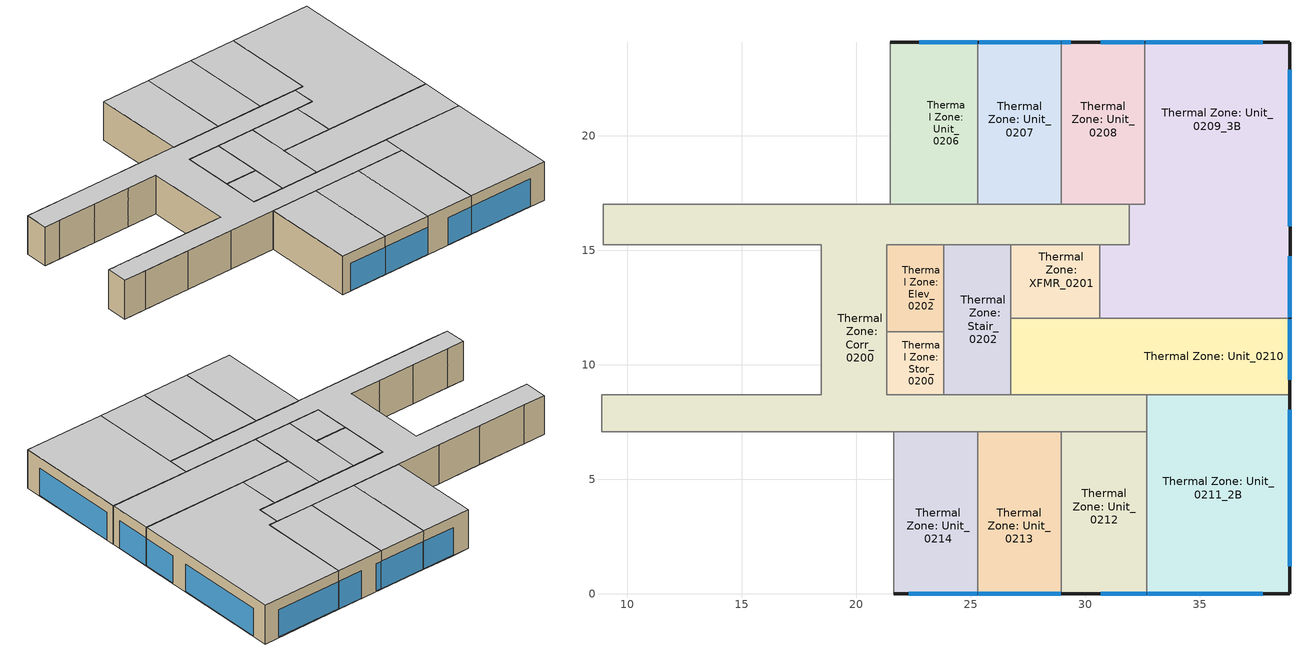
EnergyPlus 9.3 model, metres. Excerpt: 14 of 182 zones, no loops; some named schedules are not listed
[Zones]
Thermal Zone: Corr_0200
 floor outside (SEC-2015 Comm Group R Exposed Floor Mass): 19.02,17.01 19.02,15.24 8.97,15.24 8.97,17.01 z5.41
 floor to Thermal Zone: Lobby_Mail_0100 (Interior Floor): 21.34,15.25 21.34,8.69 21.87,8.69 21.87,7.07 8.88,7.07 8.88,8.69 19.02,8.69 19.02,15.24 z5.41
 floor to Thermal Zone: Retail Storage_0100 (Interior Floor): 32.3,8.69 32.3,7.07 27.28,7.07 27.28,8.69 z5.41
 floor to Thermal Zone: FCC_0100 (Interior Floor): 21.87,8.69 27.28,8.69 27.28,7.07 21.87,7.07 z5.41
 floor to Thermal Zone: Retail_0100 (Interior Floor): 32.3,8.69 32.69,8.69 32.69,7.07 32.3,7.07 z5.41
 floor to Thermal Zone: Corr_0100 (Interior Floor): 19.02,17.01 31.92,17.01 31.92,15.25 21.34,15.25 19.02,15.24 z5.41
 floor to Thermal Zone: Elev_0101 (Interior Floor): 19.02,15.24 19.02,8.69 18.48,8.69 18.48,15.24 z5.41
 wall to Thermal Zone: Stair_0202 (Interior Wall): 26.75,8.69 23.83,8.69 / 23.83,15.25 26.75,15.25 z5.41:8.46
 wall to Thermal Zone: Unit_0210 (Interior Wall): 32.69,8.69 26.75,8.69 z5.41:8.46
 wall to Thermal Zone: Unit_0211_2B (Interior Wall): 32.69,7.07 32.69,8.69 z5.41:8.46
 wall to Thermal Zone: Unit_0212 (Interior Wall): 28.96,7.07 32.69,7.07 z5.41:8.46
 wall to Thermal Zone: Unit_0213 (Interior Wall): 25.3,7.07 28.96,7.07 z5.41:8.46
 wall to Thermal Zone: Unit_0214 (Interior Wall): 21.64,7.07 25.3,7.07 z5.41:8.46
 wall to Thermal Zone: Unit_0215 (Interior Wall): 18,7.07 21.64,7.07 z5.41:8.46
 wall to Thermal Zone: Unit_0216 (Interior Wall): 14.33,7.07 18,7.07 z5.41:8.46
 wall to Thermal Zone: Unit_0217 (Interior Wall): 10.68,7.07 14.33,7.07 z5.41:8.46
 wall to Thermal Zone: Unit_0218 (Interior Wall): 8.88,7.07 10.68,7.07 z5.41:8.46
 wall to Thermal Zone: Unit_0219_4B (Interior Wall): 10.21,8.69 8.88,8.69 8.88,7.07 z5.41:8.46
 wall to Thermal Zone: Mech_0200 (Interior Wall): 13.17,8.69 10.21,8.69 z5.41:8.46
 wall to Thermal Zone: Stair_0201 (Interior Wall): 16.1,8.69 13.17,8.69 / 13.17,15.24 16.1,15.24 z5.41:8.46
 wall to Thermal Zone: Elev_0201 (Interior Wall): 16.1,15.24 18.48,15.24 18.48,8.69 16.1,8.69 z5.41:8.46
 wall to Thermal Zone: Trash_0200 (Interior Wall): 10.21,15.24 13.17,15.24 z5.41:8.46
 wall to Thermal Zone: Unit_0201_4B (Interior Wall): 8.97,17.01 8.97,15.24 10.21,15.24 z5.41:8.46
 wall to Thermal Zone: Unit_0202 (Interior Wall): 10.66,17.01 8.97,17.01 z5.41:8.46
 wall to Thermal Zone: Unit_0203 (Interior Wall): 14.48,17.01 10.66,17.01 z5.41:8.46
 wall to Thermal Zone: Unit_0204 (Interior Wall): 17.98,17.01 14.48,17.01 z5.41:8.46
 wall to Thermal Zone: Unit_0205 (Interior Wall): 21.48,17.01 17.98,17.01 z5.41:8.46
 wall to Thermal Zone: Unit_0206 (Interior Wall): 25.31,17.01 21.48,17.01 z5.41:8.46
 wall to Thermal Zone: Unit_0207 (Interior Wall): 28.96,17.01 25.31,17.01 z5.41:8.46
 wall to Thermal Zone: Unit_0208 (Interior Wall): 31.92,17.01 28.96,17.01 z5.41:8.46
 wall to Thermal Zone: Unit_0209_3B (Interior Wall): 30.63,15.25 31.92,15.25 31.92,17.01 z5.41:8.46
 wall to Thermal Zone: XFMR_0201 (Interior Wall): 26.75,15.25 30.63,15.25 z5.41:8.46
 wall to Thermal Zone: Elev_0202 (Interior Wall): 21.34,11.44 21.34,15.25 23.83,15.25 z5.41:8.46
 wall to Thermal Zone: Stor_0200 (Interior Wall): 23.83,8.69 21.34,8.69 21.34,11.44 z5.41:8.46
 ceiling to Thermal Zone: Corr_0300 (Interior Ceiling): 32.69,7.07 32.69,8.69 21.34,8.69 21.34,15.25 31.92,15.25 31.92,17.01 8.97,17.01 8.97,15.24 18.48,15.24 18.48,8.69 8.88,8.69 8.88,7.07 z8.46
Thermal Zone: Elev_0202
 floor to Thermal Zone: Elev_0102 (Interior Floor): 21.87,15.25 23.83,15.25 23.83,11.44 21.87,11.44 z5.41
 floor to Thermal Zone: Lobby_Mail_0100 (Interior Floor): 21.87,15.25 21.87,11.44 21.34,11.44 21.34,15.25 z5.41
 wall to Thermal Zone: Stair_0202 (Interior Wall): 23.83,11.44 23.83,15.25 z5.41:8.46
 wall to Thermal Zone: Stor_0200 (Interior Wall): 21.34,11.44 23.83,11.44 z5.41:8.46
 ceiling to Thermal Zone: Elev_0302 (Interior Ceiling): 23.83,11.44 23.83,15.25 21.34,15.25 21.34,11.44 z8.46
Thermal Zone: Stair_0202
 floor to Thermal Zone: Stair_0102 (Interior Floor): 26.75,15.25 26.75,8.69 24.36,8.69 24.36,15.25 z5.41
 floor to Thermal Zone: Stor_0100 (Interior Floor): 24.36,11.44 24.36,8.69 23.83,8.69 23.83,11.44 z5.41
 floor to Thermal Zone: Elev_0102 (Interior Floor): 24.36,15.25 24.36,11.44 23.83,11.44 23.83,15.25 z5.41
 wall to Thermal Zone: Stor_0200 (Interior Wall): 23.83,11.44 23.83,8.69 z5.41:8.46
 wall to Thermal Zone: XFMR_0201 (Interior Wall): 26.75,12.03 26.75,15.25 z5.41:8.46
 wall to Thermal Zone: Unit_0210 (Interior Wall): 26.75,8.69 26.75,12.03 z5.41:8.46
 ceiling to Thermal Zone: Stair_0302 (Interior Ceiling): 26.75,8.69 26.75,15.25 23.83,15.25 23.83,8.69 z8.46
Thermal Zone: Stor_0200
 floor to Thermal Zone: Stor_0100 (Interior Floor): 23.83,11.44 23.83,8.69 21.87,8.69 21.87,11.44 z5.41
 floor to Thermal Zone: Lobby_Mail_0100 (Interior Floor): 21.87,11.44 21.87,8.69 21.34,8.69 21.34,11.44 z5.41
 ceiling to Thermal Zone: Stor_0300 (Interior Ceiling): 23.83,8.69 23.83,11.44 21.34,11.44 21.34,8.69 z8.46
Thermal Zone: Unit_0206
 floor outside (SEC-2015 Comm Group R Exposed Floor Mass): 22.95,24.08 22.95,17.32 21.48,17.32 21.48,24.08 z5.41
 floor to Thermal Zone: BOH_0100 (Interior Floor): 25.31,24.08 25.31,17.32 24.89,17.32 24.89,24.08 z5.41
 floor to Thermal Zone: Corr_0100 (Interior Floor): 22.95,24.08 24.89,24.08 24.89,17.32 25.31,17.32 25.31,17.01 21.48,17.01 21.48,17.32 22.95,17.32 z5.41
 wall outside (SEC-2015 Comm Group R AG ExtWall SteelFrame: R-19 + R-8.5 CI): 25.31,24.08 21.48,24.08 z5.41:8.46
 wall to Thermal Zone: Unit_0205 (Interior Wall): 21.48,24.08 21.48,17.01 z5.41:8.46
 wall to Thermal Zone: Unit_0207 (Interior Wall): 25.31,17.01 25.31,24.08 z5.41:8.46
 window (SEC-2015 Glazing - Fixed Metal Frame - SEW): 25.29,24.08 22.76,24.08 z5.46:7.61
 ceiling to Thermal Zone: Unit_0304 (Interior Ceiling): 25.31,17.01 25.31,24.08 21.48,24.08 21.48,17.01 z8.46
Thermal Zone: Unit_0207
 floor to Thermal Zone: Corr_0100 (Interior Floor): 28.96,17.32 28.96,17.01 25.31,17.01 25.31,17.32 z5.41
 floor to Thermal Zone: BOH_0100 (Interior Floor): 28.96,24.08 28.96,17.32 25.31,17.32 25.31,24.08 z5.41
 wall outside (SEC-2015 Comm Group R AG ExtWall SteelFrame: R-19 + R-8.5 CI): 28.96,24.08 25.31,24.08 z5.41:8.46
 wall to Thermal Zone: Unit_0208 (Interior Wall): 28.96,17.01 28.96,24.08 z5.41:8.46
 window (SEC-2015 Glazing - Fixed Metal Frame - SEW): 28.93,24.08 25.36,24.08 z5.46:7.61
 ceiling to Thermal Zone: Unit_0305 (Interior Ceiling): 28.96,17.01 28.96,24.08 25.31,24.08 25.31,17.01 z8.46
Thermal Zone: Unit_0208
 floor to Thermal Zone: BOH_0100 (Interior Floor): 32.61,24.08 32.61,17.32 28.96,17.32 28.96,24.08 z5.41
 floor to Thermal Zone: Corr_0100 (Interior Floor): 28.96,17.32 31.92,17.32 31.92,17.01 28.96,17.01 z5.41; 32.61,17.32 32.61,17.01 31.92,17.01 31.92,17.32 z5.41
 wall outside (SEC-2015 Comm Group R AG ExtWall SteelFrame: R-19 + R-8.5 CI): 32.61,24.08 28.96,24.08 z5.41:8.46
 wall to Thermal Zone: Unit_0209_3B (Interior Wall): 31.92,17.01 32.61,17.01 32.61,24.08 z5.41:8.46
 window (SEC-2015 Glazing - Fixed Metal Frame - SEW): 32.58,24.08 30.68,24.08 / 29.36,24.08 28.98,24.08 z5.46:7.61
 ceiling to Thermal Zone: Unit_0306 (Interior Ceiling): 32.61,17.01 32.61,24.08 28.96,24.08 28.96,17.01 z8.46
Thermal Zone: Unit_0209_3B
 floor to Thermal Zone: Restroom_0100 (Interior Floor): 32.3,15.25 32.3,13.03 30.63,13.03 30.63,15.25 z5.41
 floor to Thermal Zone: BOH_0100 (Interior Floor): 38.94,24.08 38.94,17.32 32.61,17.32 32.61,24.08 z5.41
 floor to Thermal Zone: Retail Storage_0100 (Interior Floor): 32.3,13.03 32.3,12.03 30.63,12.03 30.63,13.03 z5.41
 floor to Thermal Zone: Corr_0100 (Interior Floor): 38.94,17.32 38.94,15.25 31.92,15.25 31.92,17.01 32.61,17.01 32.61,17.32 z5.41
 floor to Thermal Zone: Retail_0100 (Interior Floor): 38.94,15.25 38.94,12.03 32.3,12.03 32.3,15.25 z5.41
 wall outside (SEC-2015 Comm Group R AG ExtWall SteelFrame: R-19 + R-8.5 CI): 38.94,12.03 38.94,24.08 32.61,24.08 z5.41:8.46
 wall to Thermal Zone: Unit_0210 (Interior Wall): 30.63,12.03 38.94,12.03 z5.41:8.46
 wall to Thermal Zone: XFMR_0201 (Interior Wall): 30.63,15.25 30.63,12.03 z5.41:8.46
 window (SEC-2015 Glazing - Fixed Metal Frame - SEW): 38.94,12.08 38.94,14.73 / 38.94,16.05 38.94,22.89 / 37.74,24.08 32.63,24.08 z5.46:7.61
 ceiling to Thermal Zone: Unit_0307_3B (Interior Ceiling): 38.94,12.03 38.94,24.08 32.61,24.08 32.61,17.01 31.92,17.01 31.92,15.25 30.63,15.25 30.63,12.03 z8.46
Thermal Zone: Unit_0210
 floor to Thermal Zone: Retail Storage_0100 (Interior Floor): 32.3,12.03 32.3,8.69 27.28,8.69 27.28,12.03 z5.41
 floor to Thermal Zone: Retail_0100 (Interior Floor): 38.94,12.03 38.94,8.69 32.3,8.69 32.3,12.03 z5.41
 floor to Thermal Zone: Stair_0102 (Interior Floor): 27.28,12.03 27.28,8.69 26.75,8.69 26.75,12.03 z5.41
 wall outside (SEC-2015 Comm Group R AG ExtWall SteelFrame: R-19 + R-8.5 CI): 38.94,8.69 38.94,12.03 z5.41:8.46
 wall to Thermal Zone: Unit_0211_2B (Interior Wall): 32.69,8.69 38.94,8.69 z5.41:8.46
 wall to Thermal Zone: XFMR_0201 (Interior Wall): 30.63,12.03 26.75,12.03 z5.41:8.46
 window (SEC-2015 Glazing - Fixed Metal Frame - SEW): 38.94,9.35 38.94,11.98 z5.46:7.61
 ceiling to Thermal Zone: Unit_0308 (Interior Ceiling): 38.94,8.69 38.94,12.03 26.75,12.03 26.75,8.69 z8.46
Thermal Zone: Unit_0211_2B
 floor outside (SEC-2015 Comm Group R Exposed Floor Mass): 32.69,0.53 38.94,0.53 38.94,0 32.69,0 z5.41
 floor to Thermal Zone: Retail_0100 (Interior Floor): 38.94,8.69 38.94,0.53 32.69,0.53 32.69,8.69 z5.41
 wall outside (SEC-2015 Comm Group R AG ExtWall SteelFrame: R-19 + R-8.5 CI): 32.69,0 38.94,0 38.94,8.69 z5.41:8.46
 wall to Thermal Zone: Unit_0212 (Interior Wall): 32.69,7.07 32.69,0 z5.41:8.46
 window (SEC-2015 Glazing - Fixed Metal Frame - SEW): 38.94,1.19 38.94,8.03 / 32.72,0 37.74,0 z5.46:7.61
 ceiling to Thermal Zone: Unit_0309_2B (Interior Ceiling): 38.94,0 38.94,8.69 32.69,8.69 32.69,0 z8.46
Thermal Zone: Unit_0212
 floor outside (SEC-2015 Comm Group R Exposed Floor Mass): 32.69,0.53 32.69,0 28.96,0 28.96,0.53 z5.41
 floor to Thermal Zone: Retail_0100 (Interior Floor): 32.69,7.07 32.69,0.53 28.96,0.53 28.96,5.4 32.3,5.4 32.3,7.07 z5.41
 floor to Thermal Zone: Retail Storage_0100 (Interior Floor): 32.3,7.07 32.3,5.4 28.96,5.4 28.96,7.07 z5.41
 wall outside (SEC-2015 Comm Group R AG ExtWall SteelFrame: R-19 + R-8.5 CI): 28.96,0 32.69,0 z5.41:8.46
 wall to Thermal Zone: Unit_0213 (Interior Wall): 28.96,7.07 28.96,0 z5.41:8.46
 window (SEC-2015 Glazing - Fixed Metal Frame - SEW): 30.68,0 32.66,0 z5.46:7.61
 ceiling to Thermal Zone: Unit_0310 (Interior Ceiling): 32.69,0 32.69,7.07 28.96,7.07 28.96,0 z8.46
Thermal Zone: Unit_0213
 floor outside (SEC-2015 Comm Group R Exposed Floor Mass): 25.3,0.53 28.96,0.53 28.96,0 25.3,0 z5.41
 floor to Thermal Zone: Retail_0100 (Interior Floor): 28.96,5.4 28.96,0.53 25.3,0.53 25.3,5.4 z5.41
 floor to Thermal Zone: Retail Storage_0100 (Interior Floor): 27.28,7.07 28.96,7.07 28.96,5.4 27.28,5.4 z5.41
 floor to Thermal Zone: FCC_0100 (Interior Floor): 27.28,7.07 27.28,5.4 25.3,5.4 25.3,7.07 z5.41
 wall outside (SEC-2015 Comm Group R AG ExtWall SteelFrame: R-19 + R-8.5 CI): 25.3,0 28.96,0 z5.41:8.46
 wall to Thermal Zone: Unit_0214 (Interior Wall): 25.3,7.07 25.3,0 z5.41:8.46
 window (SEC-2015 Glazing - Fixed Metal Frame - SEW): 25.33,0 28.93,0 z5.46:7.61
 ceiling to Thermal Zone: Unit_0311 (Interior Ceiling): 28.96,0 28.96,7.07 25.3,7.07 25.3,0 z8.46
Thermal Zone: Unit_0214
 floor outside (SEC-2015 Comm Group R Exposed Floor Mass): 21.88,1.31 21.88,0.53 25.3,0.53 25.3,0 21.64,0 21.64,1.31 z5.41
 floor to Thermal Zone: FCC_0100 (Interior Floor): 25.3,7.07 25.3,5.4 21.87,5.4 21.87,7.07 z5.41
 floor to Thermal Zone: Lobby_Mail_0100 (Interior Floor): 21.87,7.07 21.87,5.4 21.88,1.31 21.64,1.31 21.64,7.07 z5.41
 floor to Thermal Zone: Retail_0100 (Interior Floor): 25.3,5.4 25.3,0.53 21.88,0.53 21.87,5.4 z5.41
 wall outside (SEC-2015 Comm Group R AG ExtWall SteelFrame: R-19 + R-8.5 CI): 21.64,0 25.3,0 z5.41:8.46
 wall to Thermal Zone: Unit_0215 (Interior Wall): 21.64,7.07 21.64,0 z5.41:8.46
 window (SEC-2015 Glazing - Fixed Metal Frame - SEW): 22.3,0 25.28,0 z5.46:7.61
 ceiling to Thermal Zone: Unit_0312 (Interior Ceiling): 25.3,0 25.3,7.07 21.64,7.07 21.64,0 z8.46
Thermal Zone: XFMR_0201
 floor to Thermal Zone: Restroom_0100 (Interior Floor): 30.63,15.25 30.63,13.03 27.28,13.03 27.28,15.25 z5.41
 floor to Thermal Zone: Retail Storage_0100 (Interior Floor): 30.63,13.03 30.63,12.03 27.28,12.03 27.28,13.03 z5.41
 floor to Thermal Zone: Stair_0102 (Interior Floor): 27.28,15.25 27.28,12.03 26.75,12.03 26.75,15.25 z5.41
 ceiling to Thermal Zone: Elec_0300 (Interior Ceiling): 30.63,12.03 30.63,15.25 26.75,15.25 26.75,12.03 z8.46
[Building]
1300 NE 45th: North Axis {deg}=90
[Site:Location]
SEATTLE: Latitude {deg}=47.45; Longitude {deg}=-122.3; Time Zone {hr}=-8; Elevation {m}=122
[SizingPeriod:DesignDay] Month=8; Day of Month=21; Day Type=SummerDesignDay; Daily Dry-Bulb Temperature Range {deltaC}=10.4; Dry-Bulb Temperature Range Modifier Type=DefaultMultipliers; Barometric Pressure {Pa}=99868; Wind Speed {m/s}=4.2; Wind Direction {deg}=350; Rain Indicator=No; Snow Indicator=No; Daylight Saving Time Indicator=No; Solar Model Indicator=ASHRAETau; ASHRAE Clear Sky Optical Depth for Beam Irradiance (taub)=0.352; ASHRAE Clear Sky Optical Depth for Diffuse Irradiance (taud)=2.561
Name | Maximum Dry-Bulb Temperature {C} | Humidity Condition Type | Wetbulb or DewPoint at Maximum Dry-Bulb {C} | Enthalpy at Maximum Dry-Bulb {J/kg}
SEATTLE Ann Clg .4% Condns DB=>MWB | 29.4 | Wetbulb | 18.3
SEATTLE Ann Clg .4% Condns DP=>MDB | 20.8 | Dewpoint | 15.9
SEATTLE Ann Clg .4% Condns Enth=>MDB | 28.2 | Enthalpy |  | 54700
SEATTLE Ann Clg .4% Condns WB=>MDB | 27.9 | Wetbulb | 19.2
[Material] Thermal Absorptance=0.9
Name | Roughness | Thickness {m} | Conductivity {W/m-K} | Density {kg/m3} | Specific Heat {J/kg-K} | Solar Absorptance | Visible Absorptance
5/8 in. Gypsum Board | MediumSmooth | 0.0159 | 0.16 | 800 | 1090 | 0.7 | 0.7
F16 Acoustic tile | MediumSmooth | 0.0191 | 0.06 | 368 | 590 | 0.3 | 0.3
Floor Insulation R-32 IP | MediumRough | 0.253598 | 0.045 | 265 | 836.8 | 0.7 | 0.7
G01a 19mm gypsum board | MediumSmooth | 0.019 | 0.16 | 800 | 1090 | 0.4 | 0.4
M11 100mm lightweight concrete | MediumRough | 0.1016 | 0.53 | 1280 | 840 | 0.5 | 0.5
MAT-CC05 8 HW CONCRETE | Rough | 0.20321 | 1.311 | 2240 | 836.8 | 0.7 | 0.7
R-19 Cavity (R-7.1 eff) | MediumSmooth | 0.0287823 | 0.0230188 | 16.0185 | 1130.436 | 0.7 | 0.7
R-8.5 CI | MediumSmooth | 0.0344576 | 0.0230188 | 16.0185 | 1130.436 | 0.7 | 0.7
Stucco - 7/8 inch | Smooth | 0.022352 | 0.701106 | 1855.1 | 837.36 | 0.7 | 0.7
[Material:AirGap]
Name | Thermal Resistance {m2-K/W}
F04 Wall air space resistance | 0.15
F05 Ceiling air space resistance | 0.18
[Material:NoMass]
CP02 CARPET PAD 2: Roughness=VeryRough; Thermal Resistance {m2-K/W}=0.21648; Thermal Absorptance=0.9; Solar Absorptance=0.7; Visible Absorptance=0.8
[WindowMaterial:SimpleGlazingSystem]
SEC-2015 Glazing - Fixed Metal Frame - SEW - Material: U-Factor {W/m2-K}=2.15774; Solar Heat Gain Coefficient=0.35; Visible Transmittance=0.6
[Construction]
Interior Ceiling: M11 100mm lightweight concrete, F05 Ceiling air space resistance, F16 Acoustic tile
Interior Floor: F16 Acoustic tile, F05 Ceiling air space resistance, M11 100mm lightweight concrete
Interior Wall: G01a 19mm gypsum board, F04 Wall air space resistance, G01a 19mm gypsum board
SEC-2015 Comm Group R AG ExtWall SteelFrame: R-19 + R-8.5 CI: Stucco - 7/8 inch, 5/8 in. Gypsum Board, R-8.5 CI, R-19 Cavity (R-7.1 eff), 5/8 in. Gypsum Board
SEC-2015 Comm Group R Exposed Floor Mass: Floor Insulation R-32 IP, MAT-CC05 8 HW CONCRETE, CP02 CARPET PAD 2
SEC-2015 Glazing - Fixed Metal Frame - SEW: SEC-2015 Glazing - Fixed Metal Frame - SEW - Material
[Zone]
Thermal Zone: Corr_0200; Thermal Zone: Elev_0202; Thermal Zone: Stair_0202; Thermal Zone: Stor_0200; Thermal Zone: Unit_0206; Thermal Zone: Unit_0207; Thermal Zone: Unit_0208; Thermal Zone: Unit_0209_3B; Thermal Zone: Unit_0210; Thermal Zone: Unit_0211_2B; Thermal Zone: Unit_0212; Thermal Zone: Unit_0213; Thermal Zone: Unit_0214; Thermal Zone: XFMR_0201
[ZoneControl:Thermostat]
Name | Zone or ZoneList | Control Type Schedule | Control 1
Thermal Zone: Corr_0200 Thermostat | Thermal Zone: Corr_0200 | Thermal Zone: Corr_0200 Thermostat Schedule | Thermostat Setpoint Dual Setpoint 8
Thermal Zone: Unit_0206 Thermostat | Thermal Zone: Unit_0206 | Thermal Zone: Unit_0206 Thermostat Schedule | Thermostat Setpoint Dual Setpoint 90
Thermal Zone: Unit_0207 Thermostat | Thermal Zone: Unit_0207 | Thermal Zone: Unit_0207 Thermostat Schedule | Thermostat Setpoint Dual Setpoint 91
Thermal Zone: Unit_0208 Thermostat | Thermal Zone: Unit_0208 | Thermal Zone: Unit_0208 Thermostat Schedule | Thermostat Setpoint Dual Setpoint 92
Thermal Zone: Unit_0209_3B Thermostat | Thermal Zone: Unit_0209_3B | Thermal Zone: Unit_0209_3B Thermostat Schedule | Thermostat Setpoint Dual Setpoint 93
Thermal Zone: Unit_0210 Thermostat | Thermal Zone: Unit_0210 | Thermal Zone: Unit_0210 Thermostat Schedule | Thermostat Setpoint Dual Setpoint 94
Thermal Zone: Unit_0211_2B Thermostat | Thermal Zone: Unit_0211_2B | Thermal Zone: Unit_0211_2B Thermostat Schedule | Thermostat Setpoint Dual Setpoint 95
Thermal Zone: Unit_0212 Thermostat | Thermal Zone: Unit_0212 | Thermal Zone: Unit_0212 Thermostat Schedule | Thermostat Setpoint Dual Setpoint 96
Thermal Zone: Unit_0213 Thermostat | Thermal Zone: Unit_0213 | Thermal Zone: Unit_0213 Thermostat Schedule | Thermostat Setpoint Dual Setpoint 97
Thermal Zone: Unit_0214 Thermostat | Thermal Zone: Unit_0214 | Thermal Zone: Unit_0214 Thermostat Schedule | Thermostat Setpoint Dual Setpoint 98
Thermal Zone: XFMR_0201 Thermostat | Thermal Zone: XFMR_0201 | Thermal Zone: XFMR_0201 Thermostat Schedule | Thermostat Setpoint Dual Setpoint 14
[ThermostatSetpoint:DualSetpoint]
Name | Heating Setpoint Temperature Schedule | Cooling Setpoint Temperature Schedule
Thermostat Setpoint Dual Setpoint 8 | SEC2015-MF-Corridor_HtgSetp | SEC2015-MF-Corridor_ClgSetp
Thermostat Setpoint Dual Setpoint 90; Thermostat Setpoint Dual Setpoint 91; Thermostat Setpoint Dual Setpoint 92; Thermostat Setpoint Dual Setpoint 93; Thermostat Setpoint Dual Setpoint 94; Thermostat Setpoint Dual Setpoint 95; Thermostat Setpoint Dual Setpoint 96; Thermostat Setpoint Dual Setpoint 97; Thermostat Setpoint Dual Setpoint 98 | SEC2015-MF-Apartment_HtgSetp | SEC2015-MF-Apartment_ClgSetp
Thermostat Setpoint Dual Setpoint 14 | SEC2015-MF-ElecMech_HtgSetp | SEC2015-MF-ElecMech_ClgSetp
[Sizing:Zone] Zone Cooling Design Supply Air Temperature Input Method=SupplyAirTemperature; Zone Cooling Design Supply Air Temperature {C}=12.7778; Zone Cooling Design Supply Air Temperature Difference {deltaC}=11.11; Zone Heating Design Supply Air Temperature Input Method=SupplyAirTemperature; Zone Heating Design Supply Air Temperature {C}=32.2222; Zone Heating Design Supply Air Temperature Difference {deltaC}=11.11; Zone Cooling Design Supply Air Humidity Ratio {kgWater/kgDryAir}=0.0085; Zone Heating Design Supply Air Humidity Ratio {kgWater/kgDryAir}=0.008; Cooling Design Air Flow Method=DesignDay; Cooling Design Air Flow Rate {m3/s}=0; Cooling Minimum Air Flow per Zone Floor Area {m3/s-m2}=0.000762; Cooling Minimum Air Flow {m3/s}=0; Cooling Minimum Air Flow Fraction=0; Heating Design Air Flow Method=DesignDay; Heating Design Air Flow Rate {m3/s}=0; Heating Maximum Air Flow per Zone Floor Area {m3/s-m2}=0.002032; Heating Maximum Air Flow {m3/s}=0.141576; Heating Maximum Air Flow Fraction=0.3; Account for Dedicated Outdoor Air System=No
Name | Design Specification Outdoor Air Object | Design Specification Zone Air Distribution Object
Thermal Zone: Corr_0200 | SEC-2015 MF-Corridor Ventilation | Thermal Zone: Corr_0200 Design Spec Zone Air Dist
Thermal Zone: Elev_0202 | SEC-2015 MF-Stair Ventilation | Thermal Zone: Elev_0202 Design Spec Zone Air Dist
Thermal Zone: Stair_0202 | SEC-2015 MF-Stair Ventilation | Thermal Zone: Stair_0202 Design Spec Zone Air Dist
Thermal Zone: Stor_0200 | SEC-2015 MF-Storage Ventilation | Thermal Zone: Stor_0200 Design Spec Zone Air Dist
Thermal Zone: Unit_0206 | SEC-2015 MF-Apartment Ventilation | Thermal Zone: Unit_0206 Design Spec Zone Air Dist
Thermal Zone: Unit_0207 | SEC-2015 MF-Apartment Ventilation | Thermal Zone: Unit_0207 Design Spec Zone Air Dist
Thermal Zone: Unit_0208 | SEC-2015 MF-Apartment Ventilation | Thermal Zone: Unit_0208 Design Spec Zone Air Dist
Thermal Zone: Unit_0209_3B | SEC-2015 MF-Apartment Ventilation | Thermal Zone: Unit_0209_3B Design Spec Zone Air Dist
Thermal Zone: Unit_0210 | SEC-2015 MF-Apartment Ventilation | Thermal Zone: Unit_0210 Design Spec Zone Air Dist
Thermal Zone: Unit_0211_2B | SEC-2015 MF-Apartment Ventilation | Thermal Zone: Unit_0211_2B Design Spec Zone Air Dist
Thermal Zone: Unit_0212 | SEC-2015 MF-Apartment Ventilation | Thermal Zone: Unit_0212 Design Spec Zone Air Dist
Thermal Zone: Unit_0213 | SEC-2015 MF-Apartment Ventilation | Thermal Zone: Unit_0213 Design Spec Zone Air Dist
Thermal Zone: Unit_0214 | SEC-2015 MF-Apartment Ventilation | Thermal Zone: Unit_0214 Design Spec Zone Air Dist
Thermal Zone: XFMR_0201 | SEC-2015 MF-Elec/MechRoom Ventilation | Thermal Zone: XFMR_0201 Design Spec Zone Air Dist
[DesignSpecification:ZoneAirDistribution] Zone Air Distribution Effectiveness in Heating Mode=0.8
Thermal Zone: Corr_0200 Design Spec Zone Air Dist; Thermal Zone: Elev_0202 Design Spec Zone Air Dist; Thermal Zone: Stair_0202 Design Spec Zone Air Dist; Thermal Zone: Stor_0200 Design Spec Zone Air Dist; Thermal Zone: Unit_0206 Design Spec Zone Air Dist; Thermal Zone: Unit_0207 Design Spec Zone Air Dist; Thermal Zone: Unit_0208 Design Spec Zone Air Dist; Thermal Zone: Unit_0209_3B Design Spec Zone Air Dist; Thermal Zone: Unit_0210 Design Spec Zone Air Dist; Thermal Zone: Unit_0211_2B Design Spec Zone Air Dist; Thermal Zone: Unit_0212 Design Spec Zone Air Dist; Thermal Zone: Unit_0213 Design Spec Zone Air Dist; Thermal Zone: Unit_0214 Design Spec Zone Air Dist; Thermal Zone: XFMR_0201 Design Spec Zone Air Dist
[DesignSpecification:OutdoorAir] Outdoor Air Method=Sum; Outdoor Air Flow per Zone {m3/s}=0; Outdoor Air Flow Air Changes per Hour {1/hr}=0
Name | Outdoor Air Flow per Person {m3/s-person} | Outdoor Air Flow per Zone Floor Area {m3/s-m2}
SEC-2015 MF-Corridor Ventilation; SEC-2015 MF-Storage Ventilation | 0 | 0.0006096
SEC-2015 MF-Elec/MechRoom Ventilation; SEC-2015 MF-Stair Ventilation | 0 | 0.0003048
SEC-2015 MF-Apartment Ventilation | 0.00235974 | 0.0003048
[ZoneVentilation:DesignFlowRate]
Name | Zone or ZoneList | Schedule | Design Flow Rate Calculation Method | Flow Rate per Zone Floor Area {m3/s-m2} | Flow Rate per Person {m3/s-person}
Thermal Zone: Corr_0200 Ventilation per Floor Area | Thermal Zone: Corr_0200 | Always_On | Flow/Area | 0.0006096
Thermal Zone: Elev_0202 Ventilation per Floor Area | Thermal Zone: Elev_0202 | Always_On | Flow/Area | 0.0003048
Thermal Zone: Stair_0202 Ventilation per Floor Area | Thermal Zone: Stair_0202 | Always_On | Flow/Area | 0.0003048
Thermal Zone: Stor_0200 Ventilation per Floor Area | Thermal Zone: Stor_0200 | Always_On | Flow/Area | 0.0006096
Thermal Zone: Unit_0206 Ventilation per Person | Thermal Zone: Unit_0206 | MidriseApartment Apartment Occ | Flow/Person |  | 0.00235974
Thermal Zone: Unit_0206 Ventilation per Floor Area | Thermal Zone: Unit_0206 | Always_On | Flow/Area | 0.0003048
Thermal Zone: Unit_0207 Ventilation per Person | Thermal Zone: Unit_0207 | MidriseApartment Apartment Occ | Flow/Person |  | 0.00235974
Thermal Zone: Unit_0207 Ventilation per Floor Area | Thermal Zone: Unit_0207 | Always_On | Flow/Area | 0.0003048
Thermal Zone: Unit_0208 Ventilation per Person | Thermal Zone: Unit_0208 | MidriseApartment Apartment Occ | Flow/Person |  | 0.00235974
Thermal Zone: Unit_0208 Ventilation per Floor Area | Thermal Zone: Unit_0208 | Always_On | Flow/Area | 0.0003048
Thermal Zone: Unit_0209_3B Ventilation per Person | Thermal Zone: Unit_0209_3B | MidriseApartment Apartment Occ | Flow/Person |  | 0.00235974
Thermal Zone: Unit_0209_3B Ventilation per Floor Area | Thermal Zone: Unit_0209_3B | Always_On | Flow/Area | 0.0003048
Thermal Zone: Unit_0210 Ventilation per Person | Thermal Zone: Unit_0210 | MidriseApartment Apartment Occ | Flow/Person |  | 0.00235974
Thermal Zone: Unit_0210 Ventilation per Floor Area | Thermal Zone: Unit_0210 | Always_On | Flow/Area | 0.0003048
Thermal Zone: Unit_0211_2B Ventilation per Person | Thermal Zone: Unit_0211_2B | MidriseApartment Apartment Occ | Flow/Person |  | 0.00235974
Thermal Zone: Unit_0211_2B Ventilation per Floor Area | Thermal Zone: Unit_0211_2B | Always_On | Flow/Area | 0.0003048
Thermal Zone: Unit_0212 Ventilation per Person | Thermal Zone: Unit_0212 | MidriseApartment Apartment Occ | Flow/Person |  | 0.00235974
Thermal Zone: Unit_0212 Ventilation per Floor Area | Thermal Zone: Unit_0212 | Always_On | Flow/Area | 0.0003048
Thermal Zone: Unit_0213 Ventilation per Person | Thermal Zone: Unit_0213 | MidriseApartment Apartment Occ | Flow/Person |  | 0.00235974
Thermal Zone: Unit_0213 Ventilation per Floor Area | Thermal Zone: Unit_0213 | Always_On | Flow/Area | 0.0003048
Thermal Zone: Unit_0214 Ventilation per Person | Thermal Zone: Unit_0214 | MidriseApartment Apartment Occ | Flow/Person |  | 0.00235974
Thermal Zone: Unit_0214 Ventilation per Floor Area | Thermal Zone: Unit_0214 | Always_On | Flow/Area | 0.0003048
Thermal Zone: XFMR_0201 Ventilation per Floor Area | Thermal Zone: XFMR_0201 | Always_On | Flow/Area | 0.0003048
[OtherEquipment]
Other Equipment 6: Fuel Type=None; Zone or ZoneList=Thermal Zone: XFMR_0201; Schedule=Always On; Design Level Calculation Method=EquipmentLevel; Design Level {W}=0
[Exterior:Lights] Schedule=Always On Discrete; Design Level {W}=0
Name | Control Option
Exterior Lights | AstronomicalClock
Lights Garage
[Zone equipment]
Thermal Zone: Corr_0200: Thermal Zone: Corr_0200 Ideal Loads Air System
Thermal Zone: Elev_0202: Thermal Zone: Elev_0202 Ideal Loads Air System
Thermal Zone: Stair_0202: Thermal Zone: Stair_0202 Ideal Loads Air System
Thermal Zone: Stor_0200: Thermal Zone: Stor_0200 Ideal Loads Air System
Thermal Zone: Unit_0206: Thermal Zone: Unit_0206 Ideal Loads Air System
Thermal Zone: Unit_0207: Thermal Zone: Unit_0207 Ideal Loads Air System
Thermal Zone: Unit_0208: Thermal Zone: Unit_0208 Ideal Loads Air System
Thermal Zone: Unit_0209_3B: Thermal Zone: Unit_0209_3B Ideal Loads Air System
Thermal Zone: Unit_0210: Thermal Zone: Unit_0210 Ideal Loads Air System
Thermal Zone: Unit_0211_2B: Thermal Zone: Unit_0211_2B Ideal Loads Air System
Thermal Zone: Unit_0212: Thermal Zone: Unit_0212 Ideal Loads Air System
Thermal Zone: Unit_0213: Thermal Zone: Unit_0213 Ideal Loads Air System
Thermal Zone: Unit_0214: Thermal Zone: Unit_0214 Ideal Loads Air System
Thermal Zone: XFMR_0201: Thermal Zone: XFMR_0201 Ideal Loads Air System
[Schedule:Compact]
Thermal Zone: Corr_0200 Thermostat Schedule; Thermal Zone: Unit_0206 Thermostat Schedule; Thermal Zone: Unit_0207 Thermostat Schedule; Thermal Zone: Unit_0208 Thermostat Schedule; Thermal Zone: Unit_0209_3B Thermostat Schedule; Thermal Zone: Unit_0210 Thermostat Schedule; Thermal Zone: Unit_0211_2B Thermostat Schedule; Thermal Zone: Unit_0212 Thermostat Schedule; Thermal Zone: Unit_0213 Thermostat Schedule; Thermal Zone: Unit_0214 Thermostat Schedule; Thermal Zone: XFMR_0201 Thermostat Schedule: Through: 12/31, For: AllDays, Until: 24:00, 4
[Schedule:Day:Interval]
Schedule Day 1: No, 05:00, 15.5556, 22:00, 18.3333, 24:00, 15.5556
Schedule Day 8; Schedule Day 7: No, 24:00, 15.6
Schedule Day 6: No, 06:00, 31.1111, 22:00, 27.7778, 24:00, 31.1111
Schedule Day 11; Schedule Day 10: No, 24:00, 40
Schedule Day 13; Schedule Day 12: No, 24:00, 29.4444
MidriseApartment Apartment HtgSetp Default Schedule: No, 08:00, 21.1, 23:00, 22.2222, 24:00, 21.1111
Schedule Day 5; Schedule Day 4: No, 24:00, 21.1
MidriseApartment Apartment ClgSetp Default Schedule: No, 10:00, 25.5556, 16:00, 26.6667, 24:00, 25.5556
Schedule Day 3; Schedule Day 2: No, 24:00, 23.9
Always On Default: No, 24:00, 1
MidriseApartment Apartment Occ Default Schedule; MidriseApartment Apartment Occ Summer Design Day; MidriseApartment Apartment Occ Winter Design Day: No, 07:00, 1, 08:00, 0.85, 09:00, 0.39, 16:00, 0.25, 17:00, 0.3, 18:00, 0.52, 21:00, 0.87, 24:00, 1
[Schedule:Week:Daily]
SEC2015-MF-Corridor_HtgSetp Week Rule - Jan1-Dec31: Schedule Day 1, Schedule Day 1, Schedule Day 1, Schedule Day 1, Schedule Day 1, Schedule Day 1, Schedule Day 1, Schedule Day 1, Schedule Day 8, Schedule Day 7, Schedule Day 1, Schedule Day 1
SEC2015-MF-Corridor_ClgSetp Week Rule - Jan1-Dec31: Schedule Day 6, Schedule Day 6, Schedule Day 6, Schedule Day 6, Schedule Day 6, Schedule Day 6, Schedule Day 6, Schedule Day 6, Schedule Day 11, Schedule Day 10, Schedule Day 6, Schedule Day 6
SEC2015-MF-ElecMech_HtgSetp Week Rule - Jan1-Dec31: Schedule Day 13, Schedule Day 13, Schedule Day 13, Schedule Day 13, Schedule Day 13, Schedule Day 13, Schedule Day 13, Schedule Day 13, Schedule Day 13, Schedule Day 13, Schedule Day 13, Schedule Day 13
SEC2015-MF-ElecMech_ClgSetp Week Rule - Jan1-Dec31: Schedule Day 12, Schedule Day 12, Schedule Day 12, Schedule Day 12, Schedule Day 12, Schedule Day 12, Schedule Day 12, Schedule Day 12, Schedule Day 12, Schedule Day 12, Schedule Day 12, Schedule Day 12
SEC2015-MF-Apartment_HtgSetp Week Rule - Jan1-Dec31: MidriseApartment Apartment HtgSetp Default Schedule, MidriseApartment Apartment HtgSetp Default Schedule, MidriseApartment Apartment HtgSetp Default Schedule, MidriseApartment Apartment HtgSetp Default Schedule, MidriseApartment Apartment HtgSetp Default Schedule, MidriseApartment Apartment HtgSetp Default Schedule, MidriseApartment Apartment HtgSetp Default Schedule, MidriseApartment Apartment HtgSetp Default Schedule, Schedule Day 5, Schedule Day 4, MidriseApartment Apartment HtgSetp Default Schedule, MidriseApartment Apartment HtgSetp Default Schedule
SEC2015-MF-Apartment_ClgSetp Week Rule - Jan1-Dec31: MidriseApartment Apartment ClgSetp Default Schedule, MidriseApartment Apartment ClgSetp Default Schedule, MidriseApartment Apartment ClgSetp Default Schedule, MidriseApartment Apartment ClgSetp Default Schedule, MidriseApartment Apartment ClgSetp Default Schedule, MidriseApartment Apartment ClgSetp Default Schedule, MidriseApartment Apartment ClgSetp Default Schedule, MidriseApartment Apartment ClgSetp Default Schedule, Schedule Day 3, Schedule Day 2, MidriseApartment Apartment ClgSetp Default Schedule, MidriseApartment Apartment ClgSetp Default Schedule
Always On Week Rule - Jan1-Dec31: Always On Default, Always On Default, Always On Default, Always On Default, Always On Default, Always On Default, Always On Default, Always On Default, Always On Default, Always On Default, Always On Default, Always On Default
MidriseApartment Apartment Occ Week Rule - Jan1-Dec31: MidriseApartment Apartment Occ Default Schedule, MidriseApartment Apartment Occ Default Schedule, MidriseApartment Apartment Occ Default Schedule, MidriseApartment Apartment Occ Default Schedule, MidriseApartment Apartment Occ Default Schedule, MidriseApartment Apartment Occ Default Schedule, MidriseApartment Apartment Occ Default Schedule, MidriseApartment Apartment Occ Default Schedule, MidriseApartment Apartment Occ Summer Design Day, MidriseApartment Apartment Occ Winter Design Day, MidriseApartment Apartment Occ Default Schedule, MidriseApartment Apartment Occ Default Schedule
[Schedule:Year]
SEC2015-MF-Corridor_HtgSetp: SEC2015-MF-Corridor_HtgSetp Week Rule - Jan1-Dec31, 1, 1, 12, 31
SEC2015-MF-Corridor_ClgSetp: SEC2015-MF-Corridor_ClgSetp Week Rule - Jan1-Dec31, 1, 1, 12, 31
SEC2015-MF-ElecMech_HtgSetp: SEC2015-MF-ElecMech_HtgSetp Week Rule - Jan1-Dec31, 1, 1, 12, 31
SEC2015-MF-ElecMech_ClgSetp: SEC2015-MF-ElecMech_ClgSetp Week Rule - Jan1-Dec31, 1, 1, 12, 31
SEC2015-MF-Apartment_HtgSetp: SEC2015-MF-Apartment_HtgSetp Week Rule - Jan1-Dec31, 1, 1, 12, 31
SEC2015-MF-Apartment_ClgSetp: SEC2015-MF-Apartment_ClgSetp Week Rule - Jan1-Dec31, 1, 1, 12, 31
Always On: Always On Week Rule - Jan1-Dec31, 1, 1, 12, 31
MidriseApartment Apartment Occ: MidriseApartment Apartment Occ Week Rule - Jan1-Dec31, 1, 1, 12, 31
[Schedule:Constant] Hourly Value=1
Always_On; Always On Discrete
